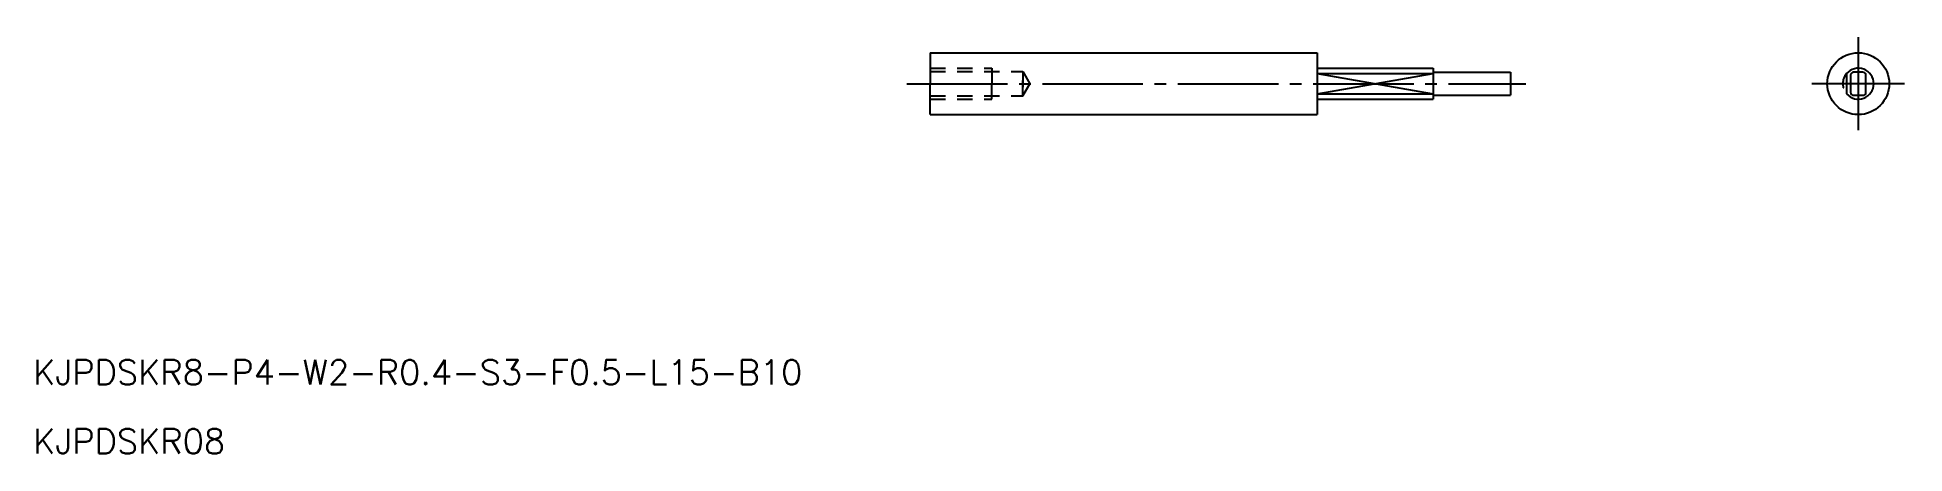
# Model space of a CAD drawing. Extents: x -39 to 202, y 137 to 191.
import ezdxf

# ---------------------------------------------------------------- set-up
doc = ezdxf.new("R2010")
doc.units = 0
doc.linetypes.add('CENTER', pattern=[17.5, 13, -1.5, 1.5, -1.5])
doc.linetypes.add('DASHED', pattern=[3.5, 2, -1.5])
doc.layers.get('0').update_dxf_attribs({"linetype": 'CONTINUOUS'})
doc.layers.add('CENTER', color=1, linetype='CENTER')
doc.styles.get("Standard").update_dxf_attribs({"font": 'txt.shx', "bigfont": '@extfont2.shx'})

msp = doc.modelspace()

# ---------------------------------------------------------------- linework, layer by layer
at = {"color": 7, "linetype": 'CONTINUOUS'}
for p, q in [((76.06, 188.99), (126.06, 188.99)), ((76.06, 188.99), (76.06, 184.99)), ((126.06, 188.99), (126.06, 180.99)), ((126.06, 186.99), (141.06, 186.99)), ((126.06, 186.31), (141.06, 186.31)), ((141.06, 186.99), (141.06, 182.99)), ((141.06, 186.49), (151.06, 186.49)), ((151.06, 186.49), (151.06, 183.49)), ((194.52, 186.31), (194.52, 183.66)), ((195.02, 186.09), (195.02, 183.89)), ((196.62, 186.49), (195.42, 186.49)), ((197.02, 183.89), (197.02, 186.09)), ((76.06, 180.99), (76.06, 184.99)), ((126.06, 183.66), (141.06, 183.66)), ((141.06, 183.49), (151.06, 183.49)), ((195.42, 183.49), (196.62, 183.49)), ((126.06, 182.99), (141.06, 182.99)), ((76.06, 180.99), (126.06, 180.99))]:
    msp.add_line(p, q, dxfattribs=at)
at = {"color": 3, "linetype": 'DASHED'}
for p, q in [((76.03, 186.99), (84.03, 186.99)), ((76.03, 186.55), (88.03, 186.55)), ((84.03, 186.99), (84.03, 184.49)), ((88.03, 186.55), (88.93, 184.99)), ((88.03, 186.55), (88.03, 184.49)), ((84.03, 182.99), (84.03, 185.49)), ((88.03, 183.42), (88.03, 185.49)), ((88.03, 183.42), (88.93, 184.99)), ((76.03, 183.42), (88.03, 183.42)), ((76.03, 182.99), (84.03, 182.99))]:
    msp.add_line(p, q, dxfattribs=at)
at = {"color": 3, "linetype": 'CONTINUOUS'}
for p, q in [((126.06, 186.31), (141.06, 183.66)), ((126.06, 183.66), (141.06, 186.31))]:
    msp.add_line(p, q, dxfattribs=at)
at = {"color": 7, "linetype": 'CONTINUOUS'}
msp.add_circle((196.02, 184.99), 4, dxfattribs=at)
at = {"color": 3, "linetype": 'DASHED'}
msp.add_arc((196.02, 184.99), 2, 138.5904, 221.4096, dxfattribs=at)
at = {"color": 7, "linetype": 'CONTINUOUS'}
for centre, radius, start, end in [((196.02, 184.99), 2, 221.4096, 138.5904), ((195.42, 186.09), 0.4, 90, 180), ((196.62, 186.09), 0.4, 0, 90), ((195.42, 183.89), 0.4, 180, 270), ((196.62, 183.89), 0.4, 270, 0)]:
    msp.add_arc(centre, radius, start, end, dxfattribs=at)
at = {"layer": 'CENTER', "color": 1, "linetype": 'CENTER'}
for p, q in [((196.02, 190.99), (196.02, 178.99)), ((196.02, 190.99), (196.02, 178.99)), ((73.06, 184.99), (153.06, 184.99)), ((202.02, 184.99), (190.02, 184.99))]:
    msp.add_line(p, q, dxfattribs=at)

# ---------------------------------------------------------------- texts
at = {"color": 7, "linetype": 'CONTINUOUS'}
for s, p in [('KJPDSKR8-P4-W2-R0.4-S3-F0.5-L15-B10', (-39.9, 146.07)), ('KJPDSKR08', (-39.9, 137.15))]:
    msp.add_text(s, height=3.2, dxfattribs=at).set_placement(p)

doc.saveas('drawing.dxf')
